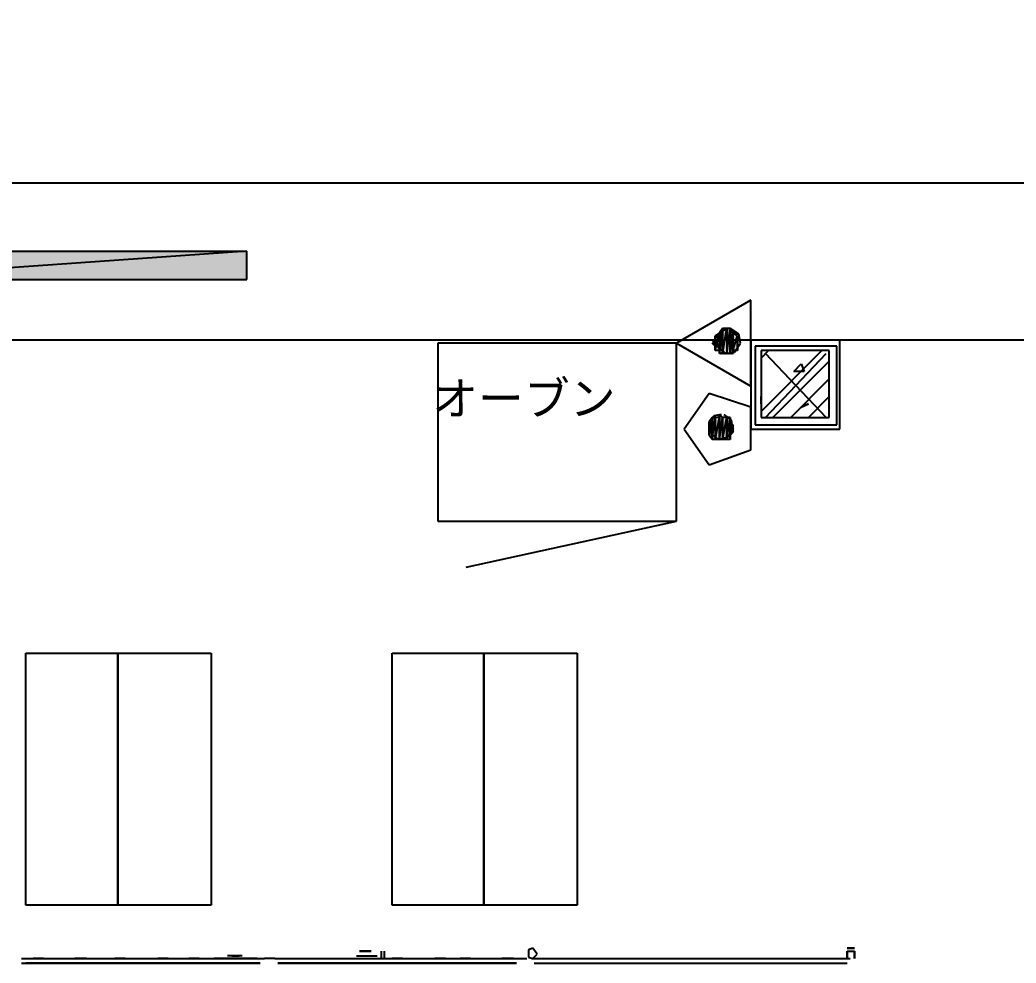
# Model space of a CAD drawing. Header units: millimetres. Extents: x 5 to 415, y 48 to 251.
# Drawn here: x 240.29 to 252.15, y 174.2 to 185.42 of the extents above; entities that cross this region are included whole.
import ezdxf

# ---------------------------------------------------------------- set-up
doc = ezdxf.new("R2010")
doc.units = ezdxf.units.MM
for name, color, linetype in [('H', 7, 'Continuous'), ('P', 7, 'Continuous'), ('T', 7, 'Continuous')]:
    doc.layers.add(name, color=color, linetype=linetype)

msp = doc.modelspace()

# ---------------------------------------------------------------- hatches: boundary and pattern name
at = {"layer": 'H', "linetype": 'Continuous'}
for points in [[(238.513, 182.668), (242.993, 182.668), (242.993, 182.333), (238.213, 182.333), (238.213, 185.42), (238.513, 185.42), (238.513, 182.668)], [(248.62, 181.434), (248.62, 181.698), (248.673, 181.733), (248.673, 181.434), (248.62, 181.434)], [(248.673, 181.434), (248.673, 181.733), (248.708, 181.733), (248.708, 181.434), (248.673, 181.434)], [(248.708, 181.434), (248.708, 181.733), (248.744, 181.733), (248.744, 181.434), (248.708, 181.434)], [(248.744, 181.434), (248.744, 181.733), (248.797, 181.698), (248.797, 181.434), (248.744, 181.434)], [(248.532, 181.575), (248.532, 181.61), (248.585, 181.61), (248.585, 181.522), (248.532, 181.575)], [(248.585, 181.487), (248.585, 181.663), (248.62, 181.698), (248.62, 181.487), (248.585, 181.487)], [(248.797, 181.487), (248.797, 181.698), (248.832, 181.663), (248.832, 181.487), (248.797, 181.487)], [(248.532, 180.428), (248.497, 180.463), (248.497, 180.64), (248.532, 180.675), (248.532, 180.428)], [(248.532, 180.428), (248.532, 180.675), (248.585, 180.675), (248.585, 180.428), (248.532, 180.428)], [(248.585, 180.428), (248.585, 180.675), (248.62, 180.675), (248.62, 180.428), (248.585, 180.428)], [(248.62, 180.428), (248.62, 180.728), (248.673, 180.675), (248.673, 180.428), (248.62, 180.428)], [(248.673, 180.428), (248.673, 180.675), (248.708, 180.675), (248.708, 180.428), (248.673, 180.428)], [(248.708, 180.428), (248.708, 180.675), (248.744, 180.675), (248.744, 180.428), (248.708, 180.428)], [(248.744, 180.463), (248.744, 180.64), (248.797, 180.605), (248.797, 180.516), (248.744, 180.463)]]:
    msp.add_hatch(color=256, dxfattribs=at).paths.add_polyline_path(points)

# ---------------------------------------------------------------- linework, layer by layer
at = {"layer": 'P'}
for points in [[(286.597, 183.48), (115.094, 183.48)], [(242.993, 182.668), (238.196, 182.333)], [(242.993, 182.668), (238.196, 182.333)], [(238.495, 182.668), (242.993, 182.668)], [(242.993, 182.333), (242.993, 182.668)], [(238.196, 182.333), (242.993, 182.333)], [(248.991, 182.086), (248.109, 181.575)], [(248.991, 181.063), (248.991, 182.086)], [(248.638, 181.716), (248.567, 181.628)], [(248.62, 181.451), (248.655, 181.751)], [(248.655, 181.751), (248.62, 181.698)], [(248.62, 181.451), (248.655, 181.751)], [(248.726, 181.751), (248.638, 181.716)], [(248.655, 181.751), (248.655, 181.451)], [(248.655, 181.751), (248.655, 181.451)], [(248.655, 181.451), (248.655, 181.751)], [(248.655, 181.751), (248.655, 181.751)], [(248.655, 181.451), (248.655, 181.751)], [(248.655, 181.751), (248.655, 181.751)], [(248.655, 181.751), (248.655, 181.451)], [(248.655, 181.751), (248.655, 181.451)], [(248.655, 181.451), (248.708, 181.751)], [(248.708, 181.751), (248.655, 181.751)], [(248.655, 181.451), (248.708, 181.751)], [(248.708, 181.751), (248.708, 181.451)], [(248.708, 181.751), (248.708, 181.451)], [(248.708, 181.451), (248.744, 181.751)], [(248.744, 181.751), (248.708, 181.751)], [(248.708, 181.451), (248.744, 181.751)], [(248.849, 181.681), (248.744, 181.751)], [(248.744, 181.751), (248.744, 181.451)], [(248.744, 181.751), (248.744, 181.451)], [(248.744, 181.451), (248.744, 181.751)], [(248.744, 181.751), (248.744, 181.751)], [(248.744, 181.451), (248.744, 181.751)], [(248.744, 181.751), (248.744, 181.751)], [(248.744, 181.751), (248.744, 181.451)], [(248.744, 181.751), (248.744, 181.451)], [(248.779, 181.698), (248.744, 181.751)], [(282.011, 181.61), (115.094, 181.61)], [(248.532, 181.61), (248.567, 181.61)], [(248.567, 181.61), (248.532, 181.61)], [(248.567, 181.487), (248.62, 181.698)], [(248.62, 181.698), (248.567, 181.663)], [(248.567, 181.487), (248.62, 181.698)], [(248.567, 181.663), (248.567, 181.539)], [(248.567, 181.539), (248.567, 181.663)], [(248.567, 181.663), (248.567, 181.539)], [(248.567, 181.61), (248.567, 181.663)], [(248.567, 181.663), (248.567, 181.539)], [(248.567, 181.539), (248.567, 181.663)], [(248.567, 181.663), (248.567, 181.663)], [(248.567, 181.539), (248.567, 181.663)], [(248.567, 181.663), (248.567, 181.487)], [(248.567, 181.663), (248.567, 181.487)], [(248.567, 181.628), (248.603, 181.522)], [(248.567, 181.539), (248.567, 181.61)], [(248.62, 181.698), (248.62, 181.487)], [(248.62, 181.698), (248.62, 181.487)], [(248.62, 181.451), (248.62, 181.698)], [(248.62, 181.487), (248.62, 181.698)], [(248.62, 181.698), (248.62, 181.698)], [(248.62, 181.698), (248.62, 181.487)], [(248.62, 181.698), (248.62, 181.451)], [(248.744, 181.451), (248.779, 181.698)], [(248.744, 181.451), (248.779, 181.698)], [(248.779, 181.698), (248.779, 181.451)], [(248.779, 181.698), (248.779, 181.451)], [(248.779, 181.487), (248.779, 181.698)], [(248.779, 181.451), (248.779, 181.698)], [(248.779, 181.698), (248.779, 181.698)], [(248.779, 181.698), (248.779, 181.451)], [(248.779, 181.698), (248.779, 181.487)], [(248.832, 181.663), (248.779, 181.698)], [(248.779, 181.487), (248.832, 181.663)], [(248.779, 181.487), (248.832, 181.663)], [(248.832, 181.663), (248.832, 181.487)], [(248.832, 181.663), (248.832, 181.487)], [(248.832, 181.539), (248.832, 181.663)], [(248.832, 181.487), (248.832, 181.663)], [(248.832, 181.663), (248.832, 181.663)], [(248.832, 181.663), (248.832, 181.487)], [(248.832, 181.539), (248.832, 181.663)], [(248.832, 181.663), (248.832, 181.61)], [(248.832, 181.61), (248.832, 181.539)], [(248.832, 181.539), (248.832, 181.61)], [(248.832, 181.61), (248.832, 181.539)], [(248.832, 181.61), (248.832, 181.539)], [(248.832, 181.539), (248.832, 181.61)], [(248.832, 181.61), (248.832, 181.61)], [(248.832, 181.539), (248.832, 181.61)], [(248.832, 181.61), (248.832, 181.575)], [(248.867, 181.575), (248.849, 181.681)], [(248.991, 181.61), (248.991, 180.552)], [(250.049, 181.61), (248.991, 181.61)], [(250.049, 180.552), (250.049, 181.61)], [(248.109, 181.575), (245.269, 181.575)], [(245.269, 181.575), (245.269, 179.458)], [(248.109, 181.575), (248.991, 181.063)], [(248.109, 179.458), (248.109, 181.575)], [(248.532, 181.575), (248.567, 181.539)], [(248.567, 181.539), (248.532, 181.575)], [(248.567, 181.487), (248.567, 181.539)], [(248.62, 181.487), (248.567, 181.487)], [(248.603, 181.522), (248.691, 181.451)], [(248.62, 181.487), (248.62, 181.451)], [(248.779, 181.451), (248.779, 181.487)], [(248.832, 181.487), (248.779, 181.487)], [(248.797, 181.469), (248.867, 181.575)], [(248.832, 181.575), (248.832, 181.539)], [(248.832, 181.487), (248.832, 181.539)], [(249.043, 181.539), (249.043, 180.605)], [(250.014, 181.539), (249.043, 181.539)], [(249.114, 180.763), (249.837, 181.487)], [(249.114, 181.398), (249.202, 181.487)], [(249.114, 181.487), (249.114, 180.693)], [(249.925, 181.487), (249.114, 181.487)], [(249.925, 180.693), (249.925, 181.487)], [(250.014, 180.605), (250.014, 181.539)], [(248.655, 181.451), (248.62, 181.451)], [(248.708, 181.451), (248.655, 181.451)], [(248.691, 181.451), (248.797, 181.469)], [(248.744, 181.451), (248.708, 181.451)], [(248.779, 181.451), (248.744, 181.451)], [(249.89, 180.693), (249.167, 181.451)], [(249.167, 180.693), (249.89, 181.451)], [(249.255, 180.693), (249.925, 181.363)], [(249.502, 181.24), (249.59, 181.328)], [(249.59, 181.328), (249.626, 181.24)], [(249.467, 180.693), (249.925, 181.151)], [(249.626, 181.24), (249.502, 181.24)], [(248.497, 180.975), (248.197, 180.552)], [(248.991, 180.816), (248.497, 180.975)], [(249.114, 180.852), (249.114, 180.94)], [(249.678, 180.693), (249.925, 180.94)], [(248.991, 180.305), (248.991, 180.816)], [(249.678, 180.852), (249.59, 180.816)], [(249.59, 180.816), (249.678, 180.852)], [(248.55, 180.71), (248.497, 180.605)], [(248.497, 180.481), (248.532, 180.693)], [(248.532, 180.693), (248.497, 180.64)], [(248.497, 180.481), (248.532, 180.693)], [(248.532, 180.693), (248.532, 180.428)], [(248.532, 180.693), (248.532, 180.428)], [(248.532, 180.428), (248.532, 180.693)], [(248.532, 180.693), (248.532, 180.693)], [(248.532, 180.428), (248.532, 180.693)], [(248.532, 180.693), (248.532, 180.693)], [(248.532, 180.693), (248.532, 180.428)], [(248.532, 180.693), (248.532, 180.428)], [(248.532, 180.428), (248.567, 180.693)], [(248.567, 180.693), (248.532, 180.693)], [(248.532, 180.428), (248.567, 180.693)], [(248.638, 180.728), (248.55, 180.71)], [(248.567, 180.693), (248.567, 180.428)], [(248.567, 180.693), (248.567, 180.428)], [(248.567, 180.428), (248.62, 180.693)], [(248.62, 180.693), (248.567, 180.693)], [(248.567, 180.428), (248.62, 180.693)], [(248.62, 180.728), (248.62, 180.428)], [(248.62, 180.428), (248.62, 180.728)], [(248.62, 180.728), (248.62, 180.428)], [(248.62, 180.693), (248.62, 180.728)], [(248.62, 180.728), (248.62, 180.428)], [(248.655, 180.693), (248.62, 180.728)], [(248.62, 180.693), (248.62, 180.428)], [(248.62, 180.428), (248.62, 180.693)], [(248.62, 180.428), (248.655, 180.693)], [(248.62, 180.428), (248.655, 180.693)], [(248.655, 180.693), (248.655, 180.428)], [(248.655, 180.693), (248.655, 180.428)], [(248.655, 180.428), (248.708, 180.693)], [(248.708, 180.693), (248.655, 180.693)], [(248.655, 180.428), (248.708, 180.693)], [(248.761, 180.658), (248.673, 180.728)], [(248.708, 180.693), (248.708, 180.428)], [(248.708, 180.693), (248.708, 180.428)], [(248.708, 180.428), (248.708, 180.693)], [(248.708, 180.693), (248.708, 180.693)], [(248.708, 180.428), (248.708, 180.693)], [(248.708, 180.693), (248.708, 180.693)], [(248.708, 180.693), (248.708, 180.428)], [(248.708, 180.693), (248.708, 180.428)], [(248.708, 180.428), (248.744, 180.693)], [(248.744, 180.693), (248.708, 180.693)], [(248.708, 180.428), (248.744, 180.693)], [(248.744, 180.693), (248.744, 180.428)], [(248.744, 180.693), (248.744, 180.428)], [(248.744, 180.64), (248.744, 180.693)], [(248.779, 180.552), (248.761, 180.658)], [(249.114, 180.693), (249.925, 180.693)], [(248.197, 180.552), (248.497, 180.128)], [(248.497, 180.516), (248.497, 180.64)], [(248.497, 180.64), (248.497, 180.605)], [(248.497, 180.516), (248.497, 180.64)], [(248.497, 180.64), (248.497, 180.481)], [(248.497, 180.64), (248.497, 180.481)], [(248.497, 180.481), (248.497, 180.64)], [(248.497, 180.64), (248.497, 180.64)], [(248.497, 180.481), (248.497, 180.64)], [(248.497, 180.64), (248.497, 180.64)], [(248.497, 180.64), (248.497, 180.481)], [(248.497, 180.64), (248.497, 180.481)], [(248.497, 180.605), (248.514, 180.499)], [(248.497, 180.605), (248.497, 180.605)], [(248.497, 180.605), (248.497, 180.605)], [(248.497, 180.605), (248.497, 180.516)], [(248.497, 180.552), (248.497, 180.516)], [(248.497, 180.516), (248.497, 180.552)], [(248.726, 180.463), (248.779, 180.552)], [(248.744, 180.428), (248.744, 180.64)], [(248.744, 180.428), (248.744, 180.64)], [(248.744, 180.64), (248.744, 180.481)], [(248.744, 180.64), (248.744, 180.481)], [(248.744, 180.481), (248.744, 180.64)], [(248.744, 180.64), (248.744, 180.64)], [(248.744, 180.481), (248.744, 180.64)], [(248.744, 180.64), (248.744, 180.64)], [(248.744, 180.64), (248.744, 180.481)], [(248.744, 180.64), (248.744, 180.481)], [(248.779, 180.605), (248.744, 180.64)], [(248.744, 180.481), (248.779, 180.605)], [(248.744, 180.481), (248.779, 180.605)], [(248.779, 180.605), (248.779, 180.516)], [(248.779, 180.552), (248.779, 180.605)], [(248.779, 180.605), (248.779, 180.552)], [(248.779, 180.552), (248.779, 180.516)], [(248.779, 180.516), (248.779, 180.552)], [(248.991, 180.552), (250.049, 180.552)], [(249.043, 180.605), (250.014, 180.605)], [(248.497, 180.481), (248.497, 180.516)], [(248.532, 180.428), (248.497, 180.481)], [(248.514, 180.499), (248.603, 180.428)], [(248.567, 180.428), (248.532, 180.428)], [(248.62, 180.428), (248.567, 180.428)], [(248.603, 180.428), (248.726, 180.463)], [(248.655, 180.428), (248.62, 180.428)], [(248.708, 180.428), (248.655, 180.428)], [(248.744, 180.428), (248.708, 180.428)], [(248.779, 180.516), (248.744, 180.481)], [(248.744, 180.481), (248.744, 180.428)], [(248.497, 180.128), (248.991, 180.305)], [(245.269, 179.458), (248.109, 179.458)], [(245.604, 178.911), (248.109, 179.458)], [(240.365, 174.89), (240.365, 177.888)], [(240.365, 177.888), (241.459, 177.888)], [(241.459, 177.888), (241.459, 174.89)], [(241.459, 174.89), (241.459, 177.888)], [(241.459, 177.888), (242.57, 177.888)], [(242.57, 177.888), (242.57, 174.89)], [(244.722, 174.89), (244.722, 177.888)], [(244.722, 177.888), (245.816, 177.888)], [(245.816, 177.888), (245.816, 174.89)], [(245.816, 174.89), (245.816, 177.888)], [(245.816, 177.888), (246.927, 177.888)], [(246.927, 177.888), (246.927, 174.89)], [(241.459, 174.89), (240.365, 174.89)], [(242.57, 174.89), (241.459, 174.89)], [(245.816, 174.89), (244.722, 174.89)], [(246.927, 174.89), (245.816, 174.89)], [(246.398, 174.378), (246.345, 174.36)], [(246.451, 174.308), (246.398, 174.378)], [(250.225, 174.378), (250.137, 174.378)], [(250.137, 174.378), (250.225, 174.378)], [(250.137, 174.378), (250.225, 174.378)], [(250.225, 174.378), (250.137, 174.378)], [(240.312, 174.255), (243.205, 174.255)], [(240.312, 174.255), (243.205, 174.255)], [(240.577, 174.255), (240.453, 174.255)], [(240.577, 174.255), (240.453, 174.255)], [(241.088, 174.255), (240.947, 174.255)], [(241.088, 174.255), (240.947, 174.255)], [(241.547, 174.255), (241.423, 174.255)], [(241.547, 174.255), (241.423, 174.255)], [(242.058, 174.255), (241.935, 174.255)], [(242.058, 174.255), (241.935, 174.255)], [(242.429, 174.255), (242.305, 174.255)], [(242.764, 174.255), (242.605, 174.255)], [(242.605, 174.255), (242.764, 174.255)], [(242.605, 174.255), (242.764, 174.255)], [(242.605, 174.255), (242.764, 174.255)], [(242.94, 174.29), (242.764, 174.29)], [(242.764, 174.255), (242.94, 174.255)], [(242.94, 174.255), (242.764, 174.255)], [(242.817, 174.29), (242.905, 174.29)], [(243.029, 174.255), (242.94, 174.255)], [(243.029, 174.255), (242.94, 174.255)], [(243.117, 174.255), (243.029, 174.255)], [(243.328, 174.255), (243.205, 174.255)], [(243.328, 174.255), (243.205, 174.255)], [(243.328, 174.255), (246.239, 174.255)], [(243.328, 174.255), (246.239, 174.255)], [(244.299, 174.29), (244.51, 174.29)], [(244.334, 174.343), (244.475, 174.343)], [(244.475, 174.343), (244.334, 174.343)], [(244.422, 174.29), (244.546, 174.29)], [(244.598, 174.255), (244.598, 174.343)], [(244.634, 174.255), (244.634, 174.343)], [(244.845, 174.255), (244.722, 174.255)], [(244.845, 174.255), (244.722, 174.255)], [(245.357, 174.255), (245.233, 174.255)], [(245.357, 174.255), (245.233, 174.255)], [(245.657, 174.255), (245.533, 174.255)], [(245.657, 174.255), (245.533, 174.255)], [(246.168, 174.255), (246.027, 174.255)], [(246.168, 174.255), (246.027, 174.255)], [(246.239, 174.255), (246.327, 174.255)], [(246.239, 174.255), (246.327, 174.255)], [(246.345, 174.36), (246.345, 174.272)], [(246.345, 174.272), (246.398, 174.255)], [(246.38, 174.255), (250.172, 174.255)], [(246.398, 174.255), (246.451, 174.308)], [(250.137, 174.343), (250.137, 174.255)], [(250.137, 174.255), (250.137, 174.343)], [(250.137, 174.343), (250.225, 174.343)], [(250.225, 174.343), (250.225, 174.255)], [(250.225, 174.255), (250.225, 174.343)], [(240.312, 174.202), (243.152, 174.202)], [(240.312, 174.202), (243.152, 174.202)], [(240.365, 174.202), (243.152, 174.202)], [(243.152, 174.202), (240.365, 174.202)], [(240.365, 174.202), (243.152, 174.202)], [(243.364, 174.202), (246.204, 174.202)], [(243.364, 174.202), (246.204, 174.202)], [(243.364, 174.202), (246.204, 174.202)], [(246.204, 174.202), (243.364, 174.202)], [(243.364, 174.202), (246.204, 174.202)], [(246.415, 174.202), (250.137, 174.202)], [(246.415, 174.202), (250.137, 174.202)]]:
    msp.add_lwpolyline(points, dxfattribs=at)

# ---------------------------------------------------------------- texts
at = {"layer": 'T', "insert": (245.2, 180.7), "char_height": 0.4, "attachment_point": 7}
msp.add_mtext('{\\fArial|b0|i0|c0|p18;オーブン}', dxfattribs=at)

doc.saveas('drawing.dxf')
